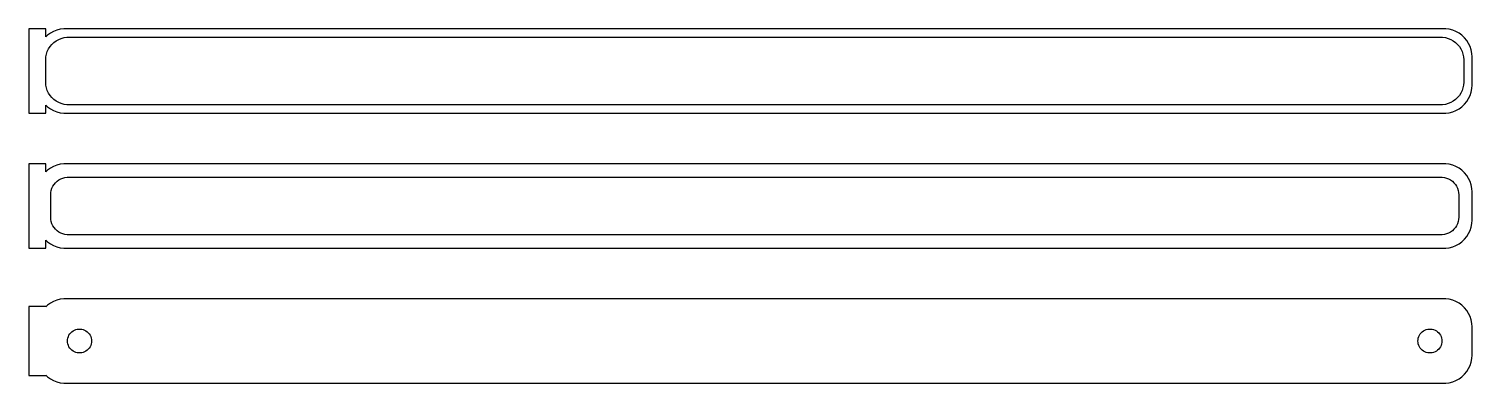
# Model space of a CAD drawing. Header units: metres. Extents: x -129 to 128, y 65 to 127.
import ezdxf

# ---------------------------------------------------------------- set-up
doc = ezdxf.new("R2010")
doc.units = ezdxf.units.M

msp = doc.modelspace()

# ---------------------------------------------------------------- linework, layer by layer
for p, q in [((-126, 127.49), (-129, 127.49)), ((-129, 127.49), (-129, 112.51)), ((-126, 126.059), (-126, 127.49)), ((-125.687, 126.353), (-126, 126.059)), ((-125.179, 126.722), (-125.687, 126.353)), ((-124.629, 127.024), (-125.179, 126.722)), ((-124.045, 127.255), (-124.629, 127.024)), ((-123.437, 127.411), (-124.045, 127.255)), ((-123.703, 125.619), (-123.236, 125.804)), ((-122.814, 127.49), (-123.437, 127.411)), ((-123.236, 125.804), (-122.75, 125.929)), ((122.814, 127.49), (-122.814, 127.49)), ((-122.75, 125.929), (-122.251, 125.992)), ((-122.251, 125.992), (122.251, 125.992)), ((122.251, 125.992), (122.75, 125.929)), ((122.75, 125.929), (123.236, 125.804)), ((123.437, 127.411), (122.814, 127.49)), ((123.236, 125.804), (123.703, 125.619)), ((124.045, 127.255), (123.437, 127.411)), ((124.629, 127.024), (124.045, 127.255)), ((125.179, 126.722), (124.629, 127.024)), ((125.687, 126.353), (125.179, 126.722)), ((126.145, 125.923), (125.687, 126.353)), ((126.545, 125.439), (126.145, 125.923)), ((-125.874, 122.995), (-125.719, 123.472)), ((-125.719, 123.472), (-125.505, 123.927)), ((-125.505, 123.927), (-125.236, 124.351)), ((-125.236, 124.351), (-124.916, 124.738)), ((-124.916, 124.738), (-124.55, 125.082)), ((-124.55, 125.082), (-124.143, 125.377)), ((-124.143, 125.377), (-123.703, 125.619)), ((123.703, 125.619), (124.143, 125.377)), ((124.143, 125.377), (124.55, 125.082)), ((124.55, 125.082), (124.916, 124.738)), ((124.916, 124.738), (125.236, 124.351)), ((125.236, 124.351), (125.505, 123.927)), ((125.505, 123.927), (125.719, 123.472)), ((125.719, 123.472), (125.874, 122.995)), ((126.882, 124.909), (126.545, 125.439)), ((127.149, 124.341), (126.882, 124.909)), ((127.343, 123.743), (127.149, 124.341)), ((127.461, 123.127), (127.343, 123.743)), ((127.5, 122.5), (127.461, 123.127)), ((-126, 122), (-125.968, 122.501)), ((-126, 118), (-126, 122)), ((-125.968, 122.501), (-125.874, 122.995)), ((125.874, 122.995), (125.968, 122.501)), ((125.968, 122.501), (126, 122)), ((126, 122), (126, 118)), ((127.5, 117.5), (127.5, 122.5)), ((-125.968, 117.499), (-126, 118)), ((126, 118), (125.968, 117.499)), ((-125.874, 117.005), (-125.968, 117.499)), ((-125.719, 116.528), (-125.874, 117.005)), ((-125.505, 116.073), (-125.719, 116.528)), ((-125.236, 115.649), (-125.505, 116.073)), ((-124.916, 115.262), (-125.236, 115.649)), ((125.236, 115.649), (124.916, 115.262)), ((125.505, 116.073), (125.236, 115.649)), ((125.719, 116.528), (125.505, 116.073)), ((125.874, 117.005), (125.719, 116.528)), ((125.968, 117.499), (125.874, 117.005)), ((126.882, 115.091), (127.149, 115.659)), ((127.149, 115.659), (127.343, 116.257)), ((127.343, 116.257), (127.461, 116.873)), ((127.461, 116.873), (127.5, 117.5)), ((-126, 113.941), (-125.687, 113.647)), ((-126, 112.51), (-126, 113.941)), ((-125.687, 113.647), (-125.179, 113.278)), ((-125.179, 113.278), (-124.629, 112.976)), ((-124.55, 114.918), (-124.916, 115.262)), ((-124.629, 112.976), (-124.045, 112.745)), ((-124.143, 114.623), (-124.55, 114.918)), ((-123.703, 114.381), (-124.143, 114.623)), ((-123.236, 114.196), (-123.703, 114.381)), ((-122.75, 114.071), (-123.236, 114.196)), ((-122.251, 114.008), (-122.75, 114.071)), ((122.251, 114.008), (-122.251, 114.008)), ((122.75, 114.071), (122.251, 114.008)), ((123.236, 114.196), (122.75, 114.071)), ((123.703, 114.381), (123.236, 114.196)), ((124.143, 114.623), (123.703, 114.381)), ((124.045, 112.745), (124.629, 112.976)), ((124.55, 114.918), (124.143, 114.623)), ((124.916, 115.262), (124.55, 114.918)), ((124.629, 112.976), (125.179, 113.278)), ((125.179, 113.278), (125.687, 113.647)), ((125.687, 113.647), (126.145, 114.077)), ((126.145, 114.077), (126.545, 114.561)), ((126.545, 114.561), (126.882, 115.091)), ((-129, 112.51), (-126, 112.51)), ((-124.045, 112.745), (-123.437, 112.589)), ((-123.437, 112.589), (-122.814, 112.51)), ((-122.814, 112.51), (122.814, 112.51)), ((122.814, 112.51), (123.437, 112.589)), ((123.437, 112.589), (124.045, 112.745)), ((-126, 103.479), (-129, 103.479)), ((-129, 103.479), (-129, 88.5208)), ((-126, 102.059), (-126, 103.479)), ((-125.179, 102.722), (-125.687, 102.353)), ((-124.629, 103.024), (-125.179, 102.722)), ((-124.045, 103.255), (-124.629, 103.024)), ((-123.437, 103.411), (-124.045, 103.255)), ((-122.814, 103.49), (-123.437, 103.411)), ((122.814, 103.49), (-122.814, 103.49)), ((123.437, 103.411), (122.814, 103.49)), ((124.045, 103.255), (123.437, 103.411)), ((124.629, 103.024), (124.045, 103.255)), ((125.179, 102.722), (124.629, 103.024)), ((125.687, 102.353), (125.179, 102.722)), ((-125.687, 102.353), (-126, 102.059)), ((-124.518, 99.8297), (-124.269, 100.131)), ((-124.269, 100.131), (-123.984, 100.399)), ((-123.984, 100.399), (-123.668, 100.628)), ((-123.668, 100.628), (-123.325, 100.817)), ((-123.325, 100.817), (-122.962, 100.961)), ((-122.962, 100.961), (-122.583, 101.058)), ((-122.583, 101.058), (-122.195, 101.107)), ((-122.195, 101.107), (122.195, 101.107)), ((122.195, 101.107), (122.583, 101.058)), ((122.583, 101.058), (122.962, 100.961)), ((122.962, 100.961), (123.325, 100.817)), ((123.325, 100.817), (123.668, 100.628)), ((123.668, 100.628), (123.984, 100.399)), ((123.984, 100.399), (124.269, 100.131)), ((124.269, 100.131), (124.518, 99.8297)), ((126.145, 101.923), (125.687, 102.353)), ((126.545, 101.439), (126.145, 101.923)), ((126.882, 100.909), (126.545, 101.439)), ((127.149, 100.341), (126.882, 100.909)), ((127.343, 99.7434), (127.149, 100.341)), ((-125.113, 98), (-125.088, 98.3902)), ((-125.113, 94), (-125.113, 98)), ((-125.088, 98.3902), (-125.015, 98.7741)), ((-125.015, 98.7741), (-124.894, 99.1459)), ((-124.894, 99.1459), (-124.728, 99.4996)), ((-124.728, 99.4996), (-124.518, 99.8297)), ((124.518, 99.8297), (124.728, 99.4996)), ((124.728, 99.4996), (124.894, 99.1459)), ((124.894, 99.1459), (125.015, 98.7741)), ((125.015, 98.7741), (125.088, 98.3902)), ((125.088, 98.3902), (125.113, 98)), ((125.113, 98), (125.113, 94)), ((127.461, 99.1267), (127.343, 99.7434)), ((127.5, 98.5), (127.461, 99.1267)), ((127.5, 93.5), (127.5, 98.5)), ((-125.088, 93.6098), (-125.113, 94)), ((-125.015, 93.2259), (-125.088, 93.6098)), ((-124.894, 92.8541), (-125.015, 93.2259)), ((-124.728, 92.5004), (-124.894, 92.8541)), ((-124.518, 92.1703), (-124.728, 92.5004)), ((124.728, 92.5004), (124.518, 92.1703)), ((124.894, 92.8541), (124.728, 92.5004)), ((125.015, 93.2259), (124.894, 92.8541)), ((125.088, 93.6098), (125.015, 93.2259)), ((125.113, 94), (125.088, 93.6098)), ((127.343, 92.2566), (127.461, 92.8733)), ((127.461, 92.8733), (127.5, 93.5)), ((-126, 88.5208), (-126, 89.9413)), ((-126, 89.9413), (-125.687, 89.6474)), ((-124.269, 91.8691), (-124.518, 92.1703)), ((-123.984, 91.6015), (-124.269, 91.8691)), ((-123.668, 91.3717), (-123.984, 91.6015)), ((-123.325, 91.1833), (-123.668, 91.3717)), ((-122.962, 91.0394), (-123.325, 91.1833)), ((-122.583, 90.9422), (-122.962, 91.0394)), ((-122.195, 90.8932), (-122.583, 90.9422)), ((122.195, 90.8932), (-122.195, 90.8932)), ((122.583, 90.9422), (122.195, 90.8932)), ((122.962, 91.0394), (122.583, 90.9422)), ((123.325, 91.1833), (122.962, 91.0394)), ((123.668, 91.3717), (123.325, 91.1833)), ((123.984, 91.6015), (123.668, 91.3717)), ((124.269, 91.8691), (123.984, 91.6015)), ((124.518, 92.1703), (124.269, 91.8691)), ((125.687, 89.6474), (126.145, 90.0773)), ((126.145, 90.0773), (126.545, 90.5611)), ((126.545, 90.5611), (126.882, 91.0912)), ((126.882, 91.0912), (127.149, 91.6594)), ((127.149, 91.6594), (127.343, 92.2566)), ((-129, 88.5208), (-126, 88.5208)), ((-125.687, 89.6474), (-125.179, 89.2784)), ((-125.179, 89.2784), (-124.629, 88.9759)), ((-124.629, 88.9759), (-124.045, 88.7447)), ((-124.045, 88.7447), (-123.437, 88.5886)), ((-123.437, 88.5886), (-122.814, 88.5099)), ((-122.814, 88.5099), (122.814, 88.5099)), ((122.814, 88.5099), (123.437, 88.5886)), ((123.437, 88.5886), (124.045, 88.7447)), ((124.045, 88.7447), (124.629, 88.9759)), ((124.629, 88.9759), (125.179, 89.2784)), ((125.179, 89.2784), (125.687, 89.6474)), ((-126, 78.1526), (-129, 78.1526)), ((-129, 78.1526), (-129, 65.8474)), ((-125.687, 78.3526), (-126, 78.0587)), ((-126, 78.0587), (-126, 78.1526)), ((-125.179, 78.7216), (-125.687, 78.3526)), ((-124.629, 79.0241), (-125.179, 78.7216)), ((-124.045, 79.2553), (-124.629, 79.0241)), ((-123.437, 79.4114), (-124.045, 79.2553)), ((-122.814, 79.4901), (-123.437, 79.4114)), ((122.814, 79.4901), (-122.814, 79.4901)), ((123.437, 79.4114), (122.814, 79.4901)), ((124.045, 79.2553), (123.437, 79.4114)), ((124.629, 79.0241), (124.045, 79.2553)), ((125.179, 78.7216), (124.629, 79.0241)), ((125.687, 78.3526), (125.179, 78.7216)), ((126.145, 77.9227), (125.687, 78.3526)), ((126.545, 77.4389), (126.145, 77.9227)), ((126.882, 76.9088), (126.545, 77.4389)), ((127.149, 76.3406), (126.882, 76.9088)), ((127.343, 75.7434), (127.149, 76.3406)), ((127.461, 75.1267), (127.343, 75.7434)), ((127.5, 74.5), (127.461, 75.1267)), ((127.5, 69.5), (127.5, 74.5)), ((-122.135, 72), (-122.118, 72.2676)), ((-122.118, 71.7324), (-122.135, 72)), ((-122.118, 72.2676), (-122.068, 72.531)), ((-122.068, 72.531), (-121.985, 72.786)), ((-121.985, 72.786), (-121.871, 73.0287)), ((-121.871, 73.0287), (-121.727, 73.2551)), ((-121.727, 73.2551), (-121.557, 73.4617)), ((-121.557, 73.4617), (-121.361, 73.6453)), ((-121.361, 73.6453), (-121.144, 73.8029)), ((-121.144, 73.8029), (-120.909, 73.9321)), ((-120.909, 73.9321), (-120.66, 74.0308)), ((-120.66, 74.0308), (-120.4, 74.0975)), ((-120.4, 74.0975), (-120.134, 74.1311)), ((-120.134, 74.1311), (-119.866, 74.1311)), ((-119.866, 74.1311), (-119.6, 74.0975)), ((-119.6, 74.0975), (-119.34, 74.0308)), ((-119.34, 74.0308), (-119.091, 73.9321)), ((-119.091, 73.9321), (-118.856, 73.8029)), ((-118.856, 73.8029), (-118.639, 73.6453)), ((-118.639, 73.6453), (-118.443, 73.4617)), ((-118.443, 73.4617), (-118.273, 73.2551)), ((-118.273, 73.2551), (-118.129, 73.0287)), ((-118.129, 73.0287), (-118.015, 72.786)), ((-118.015, 72.786), (-117.932, 72.531)), ((-117.932, 72.531), (-117.882, 72.2676)), ((-117.882, 72.2676), (-117.865, 72)), ((-117.865, 72), (-117.882, 71.7324)), ((117.865, 72), (117.882, 72.2676)), ((117.882, 71.7324), (117.865, 72)), ((117.882, 72.2676), (117.932, 72.531)), ((117.932, 72.531), (118.015, 72.786)), ((118.015, 72.786), (118.129, 73.0287)), ((118.129, 73.0287), (118.273, 73.2551)), ((118.273, 73.2551), (118.443, 73.4617)), ((118.443, 73.4617), (118.639, 73.6453)), ((118.639, 73.6453), (118.856, 73.8029)), ((118.856, 73.8029), (119.091, 73.9321)), ((119.091, 73.9321), (119.34, 74.0308)), ((119.34, 74.0308), (119.6, 74.0975)), ((119.6, 74.0975), (119.866, 74.1311)), ((119.866, 74.1311), (120.134, 74.1311)), ((120.134, 74.1311), (120.4, 74.0975)), ((120.4, 74.0975), (120.66, 74.0308)), ((120.66, 74.0308), (120.909, 73.9321)), ((120.909, 73.9321), (121.144, 73.8029)), ((121.144, 73.8029), (121.361, 73.6453)), ((121.361, 73.6453), (121.557, 73.4617)), ((121.557, 73.4617), (121.727, 73.2551)), ((121.727, 73.2551), (121.871, 73.0287)), ((121.871, 73.0287), (121.985, 72.786)), ((121.985, 72.786), (122.068, 72.531)), ((122.068, 72.531), (122.118, 72.2676)), ((122.118, 72.2676), (122.135, 72)), ((122.135, 72), (122.118, 71.7324)), ((-122.068, 71.469), (-122.118, 71.7324)), ((-121.985, 71.214), (-122.068, 71.469)), ((-121.871, 70.9713), (-121.985, 71.214)), ((-121.727, 70.7449), (-121.871, 70.9713)), ((-121.557, 70.5383), (-121.727, 70.7449)), ((-121.361, 70.3547), (-121.557, 70.5383)), ((-121.144, 70.1971), (-121.361, 70.3547)), ((-120.909, 70.0679), (-121.144, 70.1971)), ((-120.66, 69.9692), (-120.909, 70.0679)), ((-120.4, 69.9025), (-120.66, 69.9692)), ((-120.134, 69.8689), (-120.4, 69.9025)), ((-119.866, 69.8689), (-120.134, 69.8689)), ((-119.6, 69.9025), (-119.866, 69.8689)), ((-119.34, 69.9692), (-119.6, 69.9025)), ((-119.091, 70.0679), (-119.34, 69.9692)), ((-118.856, 70.1971), (-119.091, 70.0679)), ((-118.639, 70.3547), (-118.856, 70.1971)), ((-118.443, 70.5383), (-118.639, 70.3547)), ((-118.273, 70.7449), (-118.443, 70.5383)), ((-118.129, 70.9713), (-118.273, 70.7449)), ((-118.015, 71.214), (-118.129, 70.9713)), ((-117.932, 71.469), (-118.015, 71.214)), ((-117.882, 71.7324), (-117.932, 71.469)), ((117.932, 71.469), (117.882, 71.7324)), ((118.015, 71.214), (117.932, 71.469)), ((118.129, 70.9713), (118.015, 71.214)), ((118.273, 70.7449), (118.129, 70.9713)), ((118.443, 70.5383), (118.273, 70.7449)), ((118.639, 70.3547), (118.443, 70.5383)), ((118.856, 70.1971), (118.639, 70.3547)), ((119.091, 70.0679), (118.856, 70.1971)), ((119.34, 69.9692), (119.091, 70.0679)), ((119.6, 69.9025), (119.34, 69.9692)), ((119.866, 69.8689), (119.6, 69.9025)), ((120.134, 69.8689), (119.866, 69.8689)), ((120.4, 69.9025), (120.134, 69.8689)), ((120.66, 69.9692), (120.4, 69.9025)), ((120.909, 70.0679), (120.66, 69.9692)), ((121.144, 70.1971), (120.909, 70.0679)), ((121.361, 70.3547), (121.144, 70.1971)), ((121.557, 70.5383), (121.361, 70.3547)), ((121.727, 70.7449), (121.557, 70.5383)), ((121.871, 70.9713), (121.727, 70.7449)), ((121.985, 71.214), (121.871, 70.9713)), ((122.068, 71.469), (121.985, 71.214)), ((122.118, 71.7324), (122.068, 71.469)), ((127.461, 68.8733), (127.5, 69.5)), ((126.545, 66.5611), (126.882, 67.0912)), ((126.882, 67.0912), (127.149, 67.6594)), ((127.149, 67.6594), (127.343, 68.2566)), ((127.343, 68.2566), (127.461, 68.8733)), ((-129, 65.8474), (-126, 65.8474)), ((-126, 65.8474), (-126, 65.9413)), ((-126, 65.9413), (-125.687, 65.6474)), ((-125.687, 65.6474), (-125.179, 65.2784)), ((-125.179, 65.2784), (-124.629, 64.9759)), ((-124.629, 64.9759), (-124.045, 64.7447)), ((-124.045, 64.7447), (-123.437, 64.5886)), ((-123.437, 64.5886), (-122.814, 64.5099)), ((-122.814, 64.5099), (122.814, 64.5099)), ((122.814, 64.5099), (123.437, 64.5886)), ((123.437, 64.5886), (124.045, 64.7447)), ((124.045, 64.7447), (124.629, 64.9759)), ((124.629, 64.9759), (125.179, 65.2784)), ((125.179, 65.2784), (125.687, 65.6474)), ((125.687, 65.6474), (126.145, 66.0773)), ((126.145, 66.0773), (126.545, 66.5611))]:
    msp.add_line(p, q)

doc.saveas('drawing.dxf')
